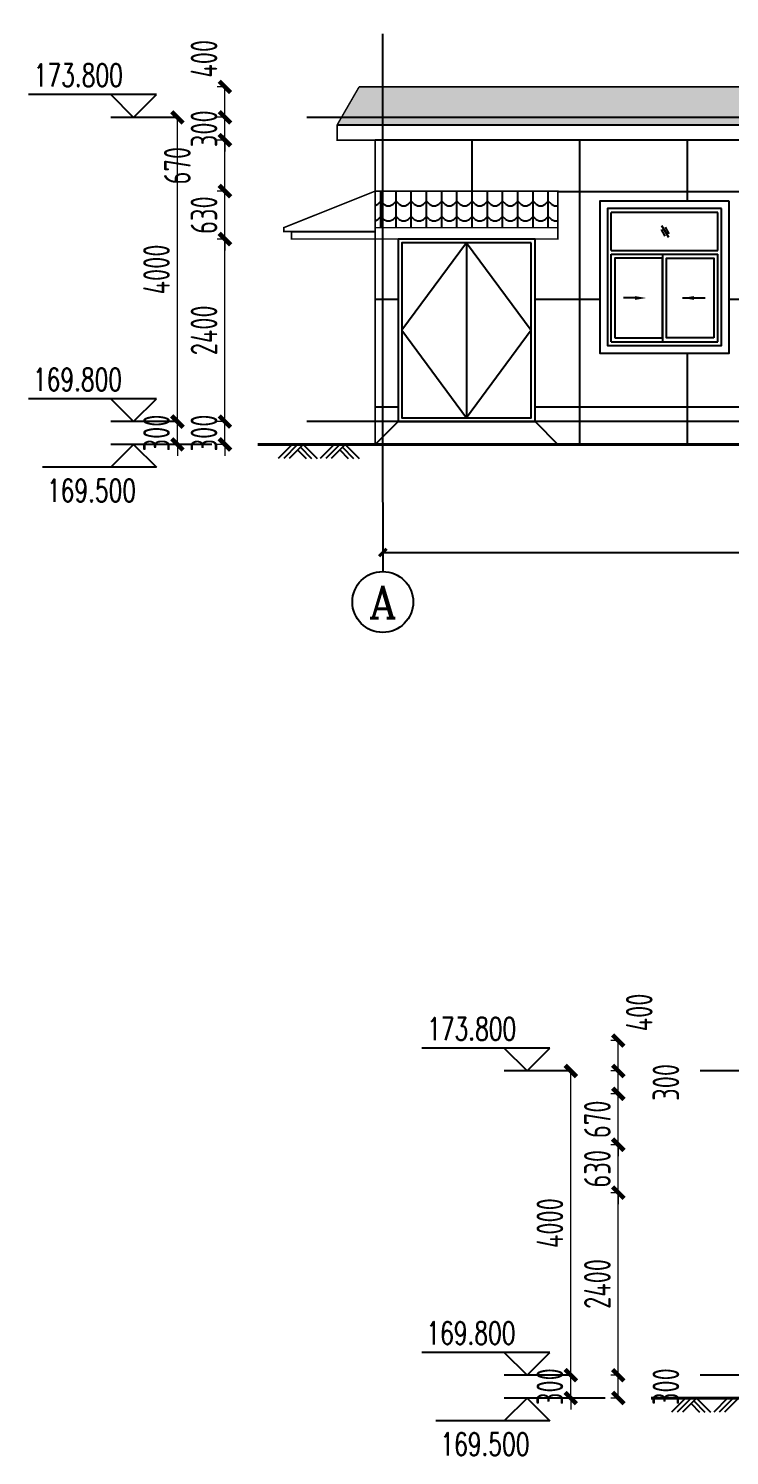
# Model space of a CAD drawing. Header units: inches. Extents: x -25354 to 45988, y -31419 to 5096.
# Drawn here: x -25354 to -16146, y -27769 to -9010 of the extents above; entities that cross this region are included whole.
import ezdxf
from ezdxf.enums import TextEntityAlignment as Align

# ---------------------------------------------------------------- set-up
doc = ezdxf.new("R2010")
doc.units = ezdxf.units.IN
doc.header["$MEASUREMENT"] = 0
doc.linetypes.add('DOTE', pattern=[2.42, 2, -0.2, 0.02, -0.2])
for name, color, linetype in [('AXIS', 3, 'Continuous'), ('AXIS_TEXT', 7, 'Continuous'), ('DIM_ELEV', 3, 'Continuous'), ('DOTE', 1, 'DOTE'), ('PUB_DIM', 3, 'Continuous'), ('TWT_DIM', 3, 'Continuous'), ('YHJ_立面_墙线中', 2, 'Continuous'), ('YHJ_符号', 3, 'Continuous'), ('YHJ_门窗框', 151, 'Continuous'), ('YHJ_门窗细线', 160, 'Continuous'), ('建筑-房间填充', 8, 'Continuous')]:
    doc.layers.add(name, color=color, linetype=linetype)
doc.styles.add('_TCH_AXIS', font='COMPLEX', dxfattribs={"bigfont": 'GBCBIG'})
doc.styles.add('_TCH_DIM', font='SIMPLEX', dxfattribs={"bigfont": 'GBCBIG'})
doc.styles.add('_TCH_DIM_T3', font='SIMPLEX', dxfattribs={"width": 0.705882, "bigfont": 'GBCBIG'})
doc.styles.add('COMPLEX', font='COMPLEX')
doc.styles.add('TSSD_REIN_T3', font='tssdeng.shx', dxfattribs={"width": 0.7, "bigfont": 'hztxt.shx'})
doc.styles.add('YH_TEXT', font='@YH2', dxfattribs={"width": 0.7, "bigfont": '@YH1'})
doc.dimstyles.new('_TCH_ARCH&&100', dxfattribs={"dimtxt": 350, "dimasz": 150, "dimexe": 100, "dimexo": 200, "dimgap": 100, "dimtad": 1, "dimdec": 0, "dimzin": 0, "dimdsep": 46, "dimtxsty": 'TSSD_REIN_T3', "dimblk": 'ARCHTICK', "dimcen": 0.09, "dimclrt": 7, "dimazin": 2, "dimtfac": 1, "dimtdec": 0, "dimtix": 1, "dimtmove": 2, "dimatfit": 3, "dimfxl": 1, "dimfxlon": 1, "dimtolj": 1, "dimtzin": 0, "dimlwd": 18, "dimlwe": 18, "dimarcsym": 0})
doc.dimstyles.new('_TWT_ARCH&&100', dxfattribs={"dimtxt": 297.5, "dimasz": 100, "dimexe": 250, "dimexo": 300, "dimgap": 126.25, "dimtad": 1, "dimdec": 0, "dimzin": 0, "dimdsep": 46, "dimtxsty": '_TCH_DIM_T3', "dimblk": 'ARCHTICK', "dimcen": 0.09, "dimclrt": 7, "dimazin": 2, "dimtfac": 1, "dimtdec": 0, "dimtix": 1, "dimtmove": 2, "dimatfit": 3, "dimfxl": 75, "dimtolj": 1, "dimtzin": 0, "dimarcsym": 0})
doc.dimstyles.new('YH_D_100', dxfattribs={"dimscale": 100, "dimtxt": 3, "dimasz": 1.5, "dimexe": 1.25, "dimexo": 1, "dimgap": 1.25, "dimtad": 1, "dimdec": 0, "dimzin": 0, "dimdsep": 46, "dimtxsty": 'YH_TEXT', "dimblk1": 'ARCHTICK', "dimblk2": 'ARCHTICK', "dimsah": 1, "dimcen": 0.09, "dimclrt": 7, "dimadec": 0, "dimazin": 0, "dimtfac": 1, "dimtdec": 0, "dimtix": 1, "dimtmove": 2, "dimatfit": 0, "dimfxl": 2, "dimtolj": 1, "dimtzin": 0, "dimarcsym": 0})
pattern_1 = [(90, (-2191760.7, -2689677.4), (-1414.215, 0), []), (180, (-2191760.7, -2689677.4), (-1e-13, -1414.215), [])]

# ---------------------------------------------------------------- blocks, each defined once
blk = doc.blocks.new('_ArchTick')
at = {"color": 0, "linetype": 'ByBlock', "const_width": 0.4}
blk.add_lwpolyline([(-0.5, -0.5), (0.5, 0.5)], dxfattribs=at)
blk = doc.blocks.new('玻璃')
at = {"layer": 'YHJ_符号'}
for p, q in [((122726, -123680), (122726, -123780)), ((122756, -123640), (122756, -123820)), ((122786, -123680), (122786, -123780))]:
    blk.add_line(p, q, dxfattribs=at)
blk = doc.blocks.new('HSGADGSGDSGDSF')
at = {"layer": 'YHJ_门窗框'}
blk.add_lwpolyline([(654970, 84413), (656770, 84413), (656770, 82013), (654970, 82013)], close=True, dxfattribs=at)
at = {"layer": 'YHJ_门窗细线'}
blk.add_line((655870, 84363), (655870, 82063), dxfattribs=at)
blk.add_lwpolyline([(655020, 84363), (656720, 84363), (656720, 82063), (655020, 82063)], close=True, dxfattribs=at)
for points in [[(655870, 84363), (655020, 83213), (655870, 82063)], [(655870, 84363), (656720, 83213), (655870, 82063)]]:
    blk.add_lwpolyline(points, dxfattribs=at)
blk = doc.blocks.new('*D92')
at = {"layer": 'Defpoints', "color": 0, "transparency": 16777216}
for p in [(-17606, -26714), (-16795, -26714), (-16795, -27014)]:
    blk.add_point(p, dxfattribs=at)
at = {"layer": 'PUB_DIM', "color": 0, "lineweight": 18, "transparency": 16777216}
for p, q in [((-17605, -26714), (-17706, -26714)), ((-17606, -27014), (-17606, -26714)), ((-17605, -27014), (-17706, -27014))]:
    blk.add_line(p, q, dxfattribs=at)
at = {"layer": 'PUB_DIM', "color": 0, "lineweight": 18, "transparency": 16777216, "xscale": 150, "yscale": 150, "zscale": 150}
for p, rotation in [((-17606, -26714), 90), ((-17606, -27014), 270)]:
    blk.add_blockref('_ArchTick', p, dxfattribs=dict(at, rotation=rotation))
at = {"layer": 'PUB_DIM', "color": 7, "transparency": 16777216, "insert": (-16981, -26864), "char_height": 350, "attachment_point": 5, "rotation": 90, "style": 'TSSD_REIN_T3'}
blk.add_mtext('\\A1;300', dxfattribs=at)
blk = doc.blocks.new('*D93')
at = {"layer": 'Defpoints', "color": 0, "transparency": 16777216}
for p in [(-17606, -24314), (-16795, -24314), (-16795, -26714)]:
    blk.add_point(p, dxfattribs=at)
at = {"layer": 'PUB_DIM', "color": 0, "lineweight": 18, "transparency": 16777216}
for p, q in [((-17605, -24314), (-17706, -24314)), ((-17606, -26714), (-17606, -24314)), ((-17605, -26714), (-17706, -26714))]:
    blk.add_line(p, q, dxfattribs=at)
at = {"layer": 'PUB_DIM', "color": 0, "lineweight": 18, "transparency": 16777216, "xscale": 150, "yscale": 150, "zscale": 150}
for p, rotation in [((-17606, -24314), 90), ((-17606, -26714), 270)]:
    blk.add_blockref('_ArchTick', p, dxfattribs=dict(at, rotation=rotation))
at = {"layer": 'PUB_DIM', "color": 7, "transparency": 16777216, "insert": (-17881, -25514), "char_height": 350, "attachment_point": 5, "rotation": 90, "style": 'TSSD_REIN_T3'}
blk.add_mtext('\\A1;2400', dxfattribs=at)
blk = doc.blocks.new('*D94')
at = {"layer": 'Defpoints', "color": 0, "transparency": 16777216}
for p in [(-17606, -23684), (-16795, -23684), (-16795, -24314)]:
    blk.add_point(p, dxfattribs=at)
at = {"layer": 'PUB_DIM', "color": 0, "lineweight": 18, "transparency": 16777216}
for p, q in [((-17606, -23684), (-17606, -23534)), ((-17605, -23684), (-17706, -23684)), ((-17606, -24314), (-17606, -23684)), ((-17605, -24314), (-17706, -24314)), ((-17606, -24314), (-17606, -24464))]:
    blk.add_line(p, q, dxfattribs=at)
at = {"layer": 'PUB_DIM', "color": 0, "lineweight": 18, "transparency": 16777216, "xscale": 150, "yscale": 150, "zscale": 150}
for p, rotation in [((-17606, -23684), 270), ((-17606, -24314), 90)]:
    blk.add_blockref('_ArchTick', p, dxfattribs=dict(at, rotation=rotation))
at = {"layer": 'PUB_DIM', "color": 7, "transparency": 16777216, "insert": (-17881, -23999), "char_height": 350, "attachment_point": 5, "rotation": 90, "style": 'TSSD_REIN_T3'}
blk.add_mtext('\\A1;630', dxfattribs=at)
blk = doc.blocks.new('*D95')
at = {"layer": 'Defpoints', "color": 0, "transparency": 16777216}
for p in [(-17606, -23014), (-16795, -23014), (-16795, -23684)]:
    blk.add_point(p, dxfattribs=at)
at = {"layer": 'PUB_DIM', "color": 0, "lineweight": 18, "transparency": 16777216}
for p, q in [((-17606, -23014), (-17606, -22864)), ((-17605, -23014), (-17706, -23014)), ((-17606, -23684), (-17606, -23014)), ((-17605, -23684), (-17706, -23684)), ((-17606, -23684), (-17606, -23834))]:
    blk.add_line(p, q, dxfattribs=at)
at = {"layer": 'PUB_DIM', "color": 0, "lineweight": 18, "transparency": 16777216, "xscale": 150, "yscale": 150, "zscale": 150}
for p, rotation in [((-17606, -23014), 270), ((-17606, -23684), 90)]:
    blk.add_blockref('_ArchTick', p, dxfattribs=dict(at, rotation=rotation))
at = {"layer": 'PUB_DIM', "color": 7, "transparency": 16777216, "insert": (-17881, -23349), "char_height": 350, "attachment_point": 5, "rotation": 90, "style": 'TSSD_REIN_T3'}
blk.add_mtext('\\A1;670', dxfattribs=at)
blk = doc.blocks.new('*D96')
at = {"layer": 'Defpoints', "color": 0, "transparency": 16777216}
for p in [(-17606, -22714), (-16795, -22714), (-16795, -23014)]:
    blk.add_point(p, dxfattribs=at)
at = {"layer": 'PUB_DIM', "color": 0, "lineweight": 18, "transparency": 16777216}
for p, q in [((-17605, -22714), (-17706, -22714)), ((-17606, -23014), (-17606, -22714)), ((-17605, -23014), (-17706, -23014))]:
    blk.add_line(p, q, dxfattribs=at)
at = {"layer": 'PUB_DIM', "color": 0, "lineweight": 18, "transparency": 16777216, "xscale": 150, "yscale": 150, "zscale": 150}
for p, rotation in [((-17606, -22714), 90), ((-17606, -23014), 270)]:
    blk.add_blockref('_ArchTick', p, dxfattribs=dict(at, rotation=rotation))
at = {"layer": 'PUB_DIM', "color": 7, "transparency": 16777216, "insert": (-16981, -22864), "char_height": 350, "attachment_point": 5, "rotation": 90, "style": 'TSSD_REIN_T3'}
blk.add_mtext('\\A1;300', dxfattribs=at)
blk = doc.blocks.new('*D97')
at = {"layer": 'Defpoints', "color": 0, "transparency": 16777216}
for p in [(-17606, -22314), (-16795, -22314), (-16795, -22714)]:
    blk.add_point(p, dxfattribs=at)
at = {"layer": 'PUB_DIM', "color": 0, "lineweight": 18, "transparency": 16777216}
for p, q in [((-17605, -22314), (-17706, -22314)), ((-17606, -22714), (-17606, -22314)), ((-17605, -22714), (-17706, -22714))]:
    blk.add_line(p, q, dxfattribs=at)
at = {"layer": 'PUB_DIM', "color": 0, "lineweight": 18, "transparency": 16777216, "xscale": 150, "yscale": 150, "zscale": 150}
for p, rotation in [((-17606, -22314), 90), ((-17606, -22714), 270)]:
    blk.add_blockref('_ArchTick', p, dxfattribs=dict(at, rotation=rotation))
at = {"layer": 'PUB_DIM', "color": 7, "transparency": 16777216, "insert": (-17331, -21944), "char_height": 350, "attachment_point": 5, "rotation": 90, "style": 'TSSD_REIN_T3'}
blk.add_mtext('\\A1;400', dxfattribs=at)
blk = doc.blocks.new('*D100')
at = {"layer": 'Defpoints', "color": 0, "transparency": 16777216}
for p in [(-18230, -26714), (-17095, -26714), (-17095, -27014)]:
    blk.add_point(p, dxfattribs=at)
at = {"layer": 'PUB_DIM', "color": 0, "lineweight": 18, "transparency": 16777216}
for p, q in [((-18230, -26714), (-18230, -26564)), ((-18229, -26714), (-18330, -26714)), ((-18230, -27014), (-18230, -26714)), ((-18229, -27014), (-18330, -27014)), ((-18230, -27014), (-18230, -27164))]:
    blk.add_line(p, q, dxfattribs=at)
at = {"layer": 'PUB_DIM', "color": 0, "lineweight": 18, "transparency": 16777216, "xscale": 150, "yscale": 150, "zscale": 150}
for p, rotation in [((-18230, -26714), 270), ((-18230, -27014), 90)]:
    blk.add_blockref('_ArchTick', p, dxfattribs=dict(at, rotation=rotation))
at = {"layer": 'PUB_DIM', "color": 7, "transparency": 16777216, "insert": (-18505, -26864), "char_height": 350, "attachment_point": 5, "rotation": 90, "style": 'TSSD_REIN_T3'}
blk.add_mtext('\\A1;300', dxfattribs=at)
blk = doc.blocks.new('*D101')
at = {"layer": 'Defpoints', "color": 0, "transparency": 16777216}
for p in [(-18230, -22714), (-17095, -22714), (-17095, -26714)]:
    blk.add_point(p, dxfattribs=at)
at = {"layer": 'PUB_DIM', "color": 0, "lineweight": 18, "transparency": 16777216}
for p, q in [((-18229, -22714), (-18330, -22714)), ((-18230, -26714), (-18230, -22714)), ((-18229, -26714), (-18330, -26714))]:
    blk.add_line(p, q, dxfattribs=at)
at = {"layer": 'PUB_DIM', "color": 0, "lineweight": 18, "transparency": 16777216, "xscale": 150, "yscale": 150, "zscale": 150}
for p, rotation in [((-18230, -22714), 90), ((-18230, -26714), 270)]:
    blk.add_blockref('_ArchTick', p, dxfattribs=dict(at, rotation=rotation))
at = {"layer": 'PUB_DIM', "color": 7, "transparency": 16777216, "insert": (-18505, -24714), "char_height": 350, "attachment_point": 5, "rotation": 90, "style": 'TSSD_REIN_T3'}
blk.add_mtext('\\A1;4000', dxfattribs=at)
blk = doc.blocks.new('*D102')
at = {"layer": 'Defpoints', "color": 0, "transparency": 16777216}
for p in [(-20700, -15641), (-3000, -15641), (-3000, -15898)]:
    blk.add_point(p, dxfattribs=at)
at = {"layer": 'TWT_DIM', "color": 0, "lineweight": -2, "transparency": 16777216}
for p, q in [((-20700, -15898), (-3000, -15898)), ((-20700, -15941), (-20700, -16148)), ((-3000, -15941), (-3000, -16148))]:
    blk.add_line(p, q, dxfattribs=at)
at = {"layer": 'TWT_DIM', "color": 0, "lineweight": -2, "transparency": 16777216, "xscale": 100, "yscale": 100, "zscale": 100, "rotation": 180}
blk.add_blockref('_ArchTick', (-20700, -15898), dxfattribs=at)
at = {"layer": 'TWT_DIM', "color": 0, "lineweight": -2, "transparency": 16777216, "xscale": 100, "yscale": 100, "zscale": 100}
blk.add_blockref('_ArchTick', (-3000, -15898), dxfattribs=at)
at = {"layer": 'TWT_DIM', "color": 7, "transparency": 16777216, "insert": (-11850, -15623), "char_height": 297.5, "attachment_point": 5, "style": '_TCH_DIM_T3'}
blk.add_mtext('\\A1;17700', dxfattribs=at)
blk = doc.blocks.new('_AXISO')
blk.add_circle((0, 0), 0.5)
at = {"layer": 'AXIS_TEXT', "style": 'COMPLEX', "width": 1.041667}
blk.add_attdef('A', text='', height=0.56, dxfattribs=at).set_placement((-0.25, -0.28), (0.25, -0.28), align=Align.FIT)
blk = doc.blocks.new('*D109')
at = {"layer": 'Defpoints', "color": 0, "transparency": 16777216}
for p in [(-22774, -14177), (-21963, -14177), (-21963, -14477)]:
    blk.add_point(p, dxfattribs=at)
at = {"layer": 'PUB_DIM', "color": 0, "lineweight": 18, "transparency": 16777216}
for p, q in [((-22774, -14177), (-22774, -14027)), ((-22773, -14177), (-22874, -14177)), ((-22774, -14477), (-22774, -14177)), ((-22773, -14477), (-22874, -14477)), ((-22774, -14477), (-22774, -14627))]:
    blk.add_line(p, q, dxfattribs=at)
at = {"layer": 'PUB_DIM', "color": 0, "lineweight": 18, "transparency": 16777216, "xscale": 150, "yscale": 150, "zscale": 150}
for p, rotation in [((-22774, -14177), 270), ((-22774, -14477), 90)]:
    blk.add_blockref('_ArchTick', p, dxfattribs=dict(at, rotation=rotation))
at = {"layer": 'PUB_DIM', "color": 7, "transparency": 16777216, "insert": (-23049, -14327), "char_height": 350, "attachment_point": 5, "rotation": 90, "style": 'TSSD_REIN_T3'}
blk.add_mtext('\\A1;300', dxfattribs=at)
blk = doc.blocks.new('*D110')
at = {"layer": 'Defpoints', "color": 0, "transparency": 16777216}
for p in [(-22774, -11777), (-21963, -11777), (-21963, -14177)]:
    blk.add_point(p, dxfattribs=at)
at = {"layer": 'PUB_DIM', "color": 0, "lineweight": 18, "transparency": 16777216}
for p, q in [((-22773, -11777), (-22874, -11777)), ((-22774, -14177), (-22774, -11777)), ((-22773, -14177), (-22874, -14177))]:
    blk.add_line(p, q, dxfattribs=at)
at = {"layer": 'PUB_DIM', "color": 0, "lineweight": 18, "transparency": 16777216, "xscale": 150, "yscale": 150, "zscale": 150}
for p, rotation in [((-22774, -11777), 90), ((-22774, -14177), 270)]:
    blk.add_blockref('_ArchTick', p, dxfattribs=dict(at, rotation=rotation))
at = {"layer": 'PUB_DIM', "color": 7, "transparency": 16777216, "insert": (-23049, -12977), "char_height": 350, "attachment_point": 5, "rotation": 90, "style": 'TSSD_REIN_T3'}
blk.add_mtext('\\A1;2400', dxfattribs=at)
blk = doc.blocks.new('*D111')
at = {"layer": 'Defpoints', "color": 0, "transparency": 16777216}
for p in [(-22774, -11147), (-21963, -11147), (-21963, -11777)]:
    blk.add_point(p, dxfattribs=at)
at = {"layer": 'PUB_DIM', "color": 0, "lineweight": 18, "transparency": 16777216}
for p, q in [((-22774, -11147), (-22774, -10997)), ((-22773, -11147), (-22874, -11147)), ((-22774, -11777), (-22774, -11147)), ((-22773, -11777), (-22874, -11777)), ((-22774, -11777), (-22774, -11927))]:
    blk.add_line(p, q, dxfattribs=at)
at = {"layer": 'PUB_DIM', "color": 0, "lineweight": 18, "transparency": 16777216, "xscale": 150, "yscale": 150, "zscale": 150}
for p, rotation in [((-22774, -11147), 270), ((-22774, -11777), 90)]:
    blk.add_blockref('_ArchTick', p, dxfattribs=dict(at, rotation=rotation))
at = {"layer": 'PUB_DIM', "color": 7, "transparency": 16777216, "insert": (-23049, -11462), "char_height": 350, "attachment_point": 5, "rotation": 90, "style": 'TSSD_REIN_T3'}
blk.add_mtext('\\A1;630', dxfattribs=at)
blk = doc.blocks.new('*D112')
at = {"layer": 'Defpoints', "color": 0, "transparency": 16777216}
for p in [(-22774, -10477), (-21963, -10477), (-21963, -11147)]:
    blk.add_point(p, dxfattribs=at)
at = {"layer": 'PUB_DIM', "color": 0, "lineweight": 18, "transparency": 16777216}
for p, q in [((-22773, -10477), (-22874, -10477)), ((-22774, -11147), (-22774, -10477)), ((-22773, -11147), (-22874, -11147))]:
    blk.add_line(p, q, dxfattribs=at)
at = {"layer": 'PUB_DIM', "color": 0, "lineweight": 18, "transparency": 16777216, "xscale": 150, "yscale": 150, "zscale": 150}
for p, rotation in [((-22774, -10477), 90), ((-22774, -11147), 270)]:
    blk.add_blockref('_ArchTick', p, dxfattribs=dict(at, rotation=rotation))
at = {"layer": 'PUB_DIM', "color": 7, "transparency": 16777216, "insert": (-23399, -10812), "char_height": 350, "attachment_point": 5, "rotation": 90, "style": 'TSSD_REIN_T3'}
blk.add_mtext('\\A1;670', dxfattribs=at)
blk = doc.blocks.new('*D113')
at = {"layer": 'Defpoints', "color": 0, "transparency": 16777216}
for p in [(-22774, -10177), (-21963, -10177), (-21963, -10477)]:
    blk.add_point(p, dxfattribs=at)
at = {"layer": 'PUB_DIM', "color": 0, "lineweight": 18, "transparency": 16777216}
for p, q in [((-22774, -10177), (-22774, -10027)), ((-22773, -10177), (-22874, -10177)), ((-22774, -10477), (-22774, -10177)), ((-22773, -10477), (-22874, -10477)), ((-22774, -10477), (-22774, -10627))]:
    blk.add_line(p, q, dxfattribs=at)
at = {"layer": 'PUB_DIM', "color": 0, "lineweight": 18, "transparency": 16777216, "xscale": 150, "yscale": 150, "zscale": 150}
for p, rotation in [((-22774, -10177), 270), ((-22774, -10477), 90)]:
    blk.add_blockref('_ArchTick', p, dxfattribs=dict(at, rotation=rotation))
at = {"layer": 'PUB_DIM', "color": 7, "transparency": 16777216, "insert": (-23049, -10327), "char_height": 350, "attachment_point": 5, "rotation": 90, "style": 'TSSD_REIN_T3'}
blk.add_mtext('\\A1;300', dxfattribs=at)
blk = doc.blocks.new('*D114')
at = {"layer": 'Defpoints', "color": 0, "transparency": 16777216}
for p in [(-22774, -9777), (-21963, -9777), (-21963, -10177)]:
    blk.add_point(p, dxfattribs=at)
at = {"layer": 'PUB_DIM', "color": 0, "lineweight": 18, "transparency": 16777216}
for p, q in [((-22773, -9777), (-22874, -9777)), ((-22774, -10177), (-22774, -9777)), ((-22773, -10177), (-22874, -10177))]:
    blk.add_line(p, q, dxfattribs=at)
at = {"layer": 'PUB_DIM', "color": 0, "lineweight": 18, "transparency": 16777216, "xscale": 150, "yscale": 150, "zscale": 150}
for p, rotation in [((-22774, -9777), 90), ((-22774, -10177), 270)]:
    blk.add_blockref('_ArchTick', p, dxfattribs=dict(at, rotation=rotation))
at = {"layer": 'PUB_DIM', "color": 7, "transparency": 16777216, "insert": (-23049, -9407), "char_height": 350, "attachment_point": 5, "rotation": 90, "style": 'TSSD_REIN_T3'}
blk.add_mtext('\\A1;400', dxfattribs=at)
blk = doc.blocks.new('*D117')
at = {"layer": 'Defpoints', "color": 0, "transparency": 16777216}
for p in [(-23398, -14177), (-22263, -14177), (-22263, -14477)]:
    blk.add_point(p, dxfattribs=at)
at = {"layer": 'PUB_DIM', "color": 0, "lineweight": 18, "transparency": 16777216}
for p, q in [((-23398, -14177), (-23398, -14027)), ((-23397, -14177), (-23498, -14177)), ((-23398, -14477), (-23398, -14177)), ((-23397, -14477), (-23498, -14477)), ((-23398, -14477), (-23398, -14627))]:
    blk.add_line(p, q, dxfattribs=at)
at = {"layer": 'PUB_DIM', "color": 0, "lineweight": 18, "transparency": 16777216, "xscale": 150, "yscale": 150, "zscale": 150}
for p, rotation in [((-23398, -14177), 270), ((-23398, -14477), 90)]:
    blk.add_blockref('_ArchTick', p, dxfattribs=dict(at, rotation=rotation))
at = {"layer": 'PUB_DIM', "color": 7, "transparency": 16777216, "insert": (-23673, -14327), "char_height": 350, "attachment_point": 5, "rotation": 90, "style": 'TSSD_REIN_T3'}
blk.add_mtext('\\A1;300', dxfattribs=at)
blk = doc.blocks.new('*D118')
at = {"layer": 'Defpoints', "color": 0, "transparency": 16777216}
for p in [(-23398, -10177), (-22263, -10177), (-22263, -14177)]:
    blk.add_point(p, dxfattribs=at)
at = {"layer": 'PUB_DIM', "color": 0, "lineweight": 18, "transparency": 16777216}
for p, q in [((-23397, -10177), (-23498, -10177)), ((-23398, -14177), (-23398, -10177)), ((-23397, -14177), (-23498, -14177))]:
    blk.add_line(p, q, dxfattribs=at)
at = {"layer": 'PUB_DIM', "color": 0, "lineweight": 18, "transparency": 16777216, "xscale": 150, "yscale": 150, "zscale": 150}
for p, rotation in [((-23398, -10177), 90), ((-23398, -14177), 270)]:
    blk.add_blockref('_ArchTick', p, dxfattribs=dict(at, rotation=rotation))
at = {"layer": 'PUB_DIM', "color": 7, "transparency": 16777216, "insert": (-23673, -12177), "char_height": 350, "attachment_point": 5, "rotation": 90, "style": 'TSSD_REIN_T3'}
blk.add_mtext('\\A1;4000', dxfattribs=at)
blk = doc.blocks.new('GHAFGAGADGSAD')
at = {"layer": 'YHJ_符号'}
blk.add_lwpolyline([(630000, 83598), (630150, 83598)], dxfattribs=at)
blk.add_solid([(630000, 83573), (629850, 83598), (630000, 83623)], dxfattribs=at)
at = {"layer": 'YHJ_门窗框'}
blk.add_lwpolyline([(628862, 84773), (630362, 84773), (630362, 82973), (628862, 82973)], close=True, dxfattribs=at)
at = {"layer": 'YHJ_门窗细线'}
for p, q in [((628912, 84223), (628912, 84723)), ((630312, 84223), (630312, 84723)), ((630312, 84223), (628912, 84223)), ((628912, 83023), (628912, 84173)), ((630312, 84173), (628912, 84173)), ((629637, 84173), (629637, 83023)), ((630312, 83023), (630312, 84173))]:
    blk.add_line(p, q, dxfattribs=at)
for points in [[(628912, 84723), (630312, 84723)], [(630312, 83023), (628912, 83023)]]:
    blk.add_lwpolyline(points, dxfattribs=at)
for points in [[(628962, 83073), (629587, 83073), (629587, 84123), (628962, 84123)], [(630262, 83073), (629637, 83073), (629637, 84123), (630262, 84123)]]:
    blk.add_lwpolyline(points, close=True, dxfattribs=at)
at = {"layer": 'YHJ_符号', "extrusion": (0, 0, -1), "xscale": -1, "zscale": -1, "rotation": 210.0000000001262}
blk.add_blockref('玻璃', (-674046, -84062), dxfattribs=at)
at = {"layer": 'YHJ_符号'}
blk.add_leader([(629375, 83598), (629075, 83598)], dimstyle='YH_D_100', override={"dimgap": 1.2, "dimtad": 0}, dxfattribs=at)

msp = doc.modelspace()

# ---------------------------------------------------------------- hatches: boundary and pattern name
h = msp.add_hatch()
h.set_pattern_fill('多孔材料', color=8, scale=500, angle=45)
h.set_pattern_definition(pattern_1)
h.paths.add_polyline_path([(-20500.1, -11777.2), (-20700.1, -11777.2), (-20700.1, -14177.2), (-20500.1, -14177.2)])
h.paths.add_polyline_path([(-20700.1, -11777.2), (-20800.1, -11777.2), (-20800.1, -14177.2), (-20700.1, -14177.2)])
h.paths.add_polyline_path([(-20700.1, -14177.2), (-20800.1, -14177.2), (-20800.1, -14477.2), (-20700.1, -14377.2)])
h.paths.add_polyline_path([(-20500.1, -14177.2), (-20700.1, -14177.2), (-20700.1, -14377.2)])
h.paths.add_polyline_path([(-20700.1, -10477.2), (-20800.1, -10477.2), (-20800.1, -11147.2), (-20700.1, -11147.2)])
h.paths.add_polyline_path([(-5200.1, -14177.2), (-18700.1, -14177.2), (-18400.1, -14477.2), (-5500.1, -14477.2)])
h.paths.add_polyline_path([(-3000.1, -14177.2), (-3400.1, -14177.2), (-3100.1, -14477.2), (-3000.1, -14477.2)])
h.paths.add_polyline_path([(-2900.1, -14177.2), (-3000.1, -14177.2), (-3000.1, -14477.2), (-2900.1, -14477.2)])
h.paths.add_polyline_path([(-2900.1, -10477.2), (-3000.1, -10477.2), (-3000.1, -14177.2), (-2900.1, -14177.2)])
h = msp.add_hatch()
h.set_pattern_fill('多孔材料', color=8, scale=500, angle=45)
h.set_pattern_definition(pattern_1)
h.paths.add_polyline_path([(-5200.1, -14177.2), (-5200.1, -11777.2), (-5500.1, -11777.2), (-5500.1, -11627.2), (-5500.1, -11147.2), (-3100.1, -11147.2), (-3100.1, -11627.2), (-3100.1, -11627.2), (-3100.1, -11777.2), (-3400.1, -11777.2), (-3400.1, -14177.2), (-3000.1, -14177.2), (-3000.1, -10477.2), (-8792.8, -10477.2), (-8792.8, -10685.6, -1), (-8792.8, -10725.6, -1), (-8792.8, -10685.6), (-8792.8, -10477.2), (-20700.1, -10477.2), (-20700.1, -11147.2), (-18400.1, -11147.2), (-18400.1, -11677.2), (-18400.1, -11777.2), (-18700.1, -11777.2), (-18700.1, -14177.2)])
h.paths.add_polyline_path([(-16150.1, -11277.2), (-17850.1, -11277.2), (-17850.1, -13277.2), (-16150.1, -13277.2)], flags=16)
h.paths.add_polyline_path([(-12800.1, -11277.2), (-10800.1, -11277.2), (-10800.1, -13277.2), (-12800.1, -13277.2)], flags=16)
h.paths.add_polyline_path([(-7600.1, -11277.2), (-5600.1, -11277.2), (-5600.1, -13277.2), (-7600.1, -13277.2)], flags=16)
at = {"layer": '建筑-房间填充'}
h = msp.add_hatch(dxfattribs=at)
h.set_pattern_fill('弯瓦屋面', color=144, scale=100)
h.set_pattern_definition([(0, (-666370.46, -96189.77), (200, 200), [40, -160]), (45, (-666290.46, -96169.77), (2e-14, 200), [56.56854, -226.27417]), (90, (-666250.46, -96129.77), (-200, 200), [200]), (135, (-666210.46, -96169.77), (-200, 2e-14), [56.56854, -226.27417]), (26.565051, (-666330.46, -96189.77), (200, 2e-07), [44.72, -402.493595]), (333.434949, (-666210.46, -96169.77), (200, -2e-07), [44.72, -402.493595])])
h.paths.add_polyline_path([(-3200.1, -9777.2), (-2888.8, -9777.2), (-2657.9, -10177.2), (-3200.1, -10177.2)])
h.paths.add_polyline_path([(-3200.1, -10177.2), (-2657.9, -10177.2), (-2600.1, -10277.2), (-3200.1, -10277.2)])
h.paths.add_polyline_path([(-19700.1, -9777.2), (-3200.1, -9777.2), (-3200.1, -10177.2), (-19700.1, -10177.2)])
h.paths.add_polyline_path([(-19700.1, -10177.2), (-3200.1, -10177.2), (-3200.1, -10277.2), (-19700.1, -10277.2)])
h.paths.add_polyline_path([(-21011.5, -9777.2), (-19700.1, -9777.2), (-19700.1, -10177.2), (-21242.4, -10177.2)])
h.paths.add_polyline_path([(-21242.4, -10177.2), (-19700.1, -10177.2), (-19700.1, -10277.2), (-21300.1, -10277.2)])
h = msp.add_hatch(dxfattribs=at)
h.set_pattern_fill('弯瓦屋面', color=144, scale=100)
h.set_pattern_definition([(0, (-1302445.96, -2915939.78), (200, 200), [40, -160]), (45, (-1302365.96, -2915919.78), (2e-14, 200), [56.568542, -226.27417]), (90, (-1302325.96, -2915879.78), (-200, 200), [200]), (135, (-1302285.96, -2915919.78), (-200, 2e-14), [56.568542, -226.27417]), (26.5650512, (-1302405.96, -2915939.78), (200, 2e-07), [44.72, -402.493595]), (333.4349488, (-1302285.96, -2915919.78), (200, -2e-07), [44.72, -402.493595])])
h.paths.add_polyline_path([(-20800.1, -11627.2), (-20800.1, -11147.2), (-18400.1, -11147.2), (-18400.1, -11627.2)])

# ---------------------------------------------------------------- linework, layer by layer
for p, q in [((-21890.7, -14477.2), (-22073.9, -14663.1)), ((-21818.8, -14477.2), (-22001.9, -14663.1)), ((-21746.9, -14477.2), (-21930, -14663.1)), ((-21818.8, -14550.2), (-21707.6, -14663.1)), ((-21782.8, -14513.7), (-21635.7, -14663.1)), ((-21746.9, -14477.2), (-21563.6, -14663.1)), ((-21337.8, -14477.2), (-21520.9, -14663.1)), ((-21265.8, -14477.2), (-21449, -14663.1)), ((-21193.9, -14477.2), (-21377, -14663.1)), ((-21265.8, -14550.2), (-21154.7, -14663.1)), ((-21229.9, -14513.7), (-21082.7, -14663.1)), ((-21193.9, -14477.2), (-21010.7, -14663.1)), ((-16722.5, -27013.6), (-16905.7, -27199.6)), ((-16650.6, -27013.6), (-16833.7, -27199.6)), ((-16578.7, -27013.6), (-16761.8, -27199.6)), ((-16650.6, -27086.7), (-16539.4, -27199.6)), ((-16614.6, -27050.1), (-16467.5, -27199.6)), ((-16578.7, -27013.6), (-16395.4, -27199.6)), ((-16169.6, -27013.6), (-16352.7, -27199.6)), ((-16097.6, -27013.6), (-16280.8, -27199.6)), ((-16025.7, -27013.6), (-16208.8, -27199.6))]:
    msp.add_line(p, q)
at = {"layer": 'AXIS'}
msp.add_line((-20700.1, -15240.8), (-20700.1, -16148.3), dxfattribs=at)
at = {"layer": 'DIM_ELEV'}
for p, q in [((-23673.7, -9877.2), (-25353.7, -9877.2)), ((-23973.7, -10177.2), (-24273.7, -9877.2)), ((-23973.7, -10177.2), (-23673.7, -9877.2)), ((-23397.8, -10177.2), (-24273.7, -10177.2)), ((-23673.7, -13877.2), (-25353.7, -13877.2)), ((-23973.7, -14177.2), (-24273.7, -13877.2)), ((-23973.7, -14177.2), (-23673.7, -13877.2)), ((-23397.8, -14177.2), (-24273.7, -14177.2)), ((-23973.7, -14477.2), (-24273.7, -14777.2)), ((-22947.3, -14477.2), (-24273.7, -14477.2)), ((-23973.7, -14477.2), (-23673.7, -14777.2)), ((-23673.7, -14777.2), (-25169.7, -14777.2)), ((-18505.5, -22413.6), (-20185.5, -22413.6)), ((-18805.5, -22713.6), (-19105.5, -22413.6)), ((-18805.5, -22713.6), (-18505.5, -22413.6)), ((-18229.6, -22713.6), (-19105.5, -22713.6)), ((-18505.5, -26413.6), (-20185.5, -26413.6)), ((-18805.5, -26713.6), (-19105.5, -26413.6)), ((-18805.5, -26713.6), (-18505.5, -26413.6)), ((-18229.6, -26713.6), (-19105.5, -26713.6)), ((-18805.5, -27013.6), (-19105.5, -27313.6)), ((-17779.1, -27013.6), (-19105.5, -27013.6)), ((-18805.5, -27013.6), (-18505.5, -27313.6)), ((-18505.5, -27313.6), (-20001.5, -27313.6))]:
    msp.add_line(p, q, dxfattribs=at)
for points in [[(-22184.6, -14477.2), (-20800.1, -14477.2)], [(-17016.4, -27013.6), (-15631.9, -27013.6)]]:
    msp.add_lwpolyline(points, dxfattribs=at)
at = {"layer": 'DOTE', "linetype": 'DOTE'}
for p, q in [((-20700.1, -15240.8), (-20700.1, -9077.2)), ((-2000.1, -10177.2), (-21700.1, -10177.2)), ((-2000.1, -14177.2), (-21700.1, -14177.2)), ((-7731.9, -22713.6), (-16531.9, -22713.6)), ((-7731.9, -26713.6), (-16531.9, -26713.6))]:
    msp.add_line(p, q, dxfattribs=at)
at = {"layer": 'YHJ_立面_墙线中', "lineweight": 25, "const_width": 20}
for points in [[(-20800.1, -10477.2), (-21300.1, -10477.2), (-21300.1, -10277.2), (-21011.5, -9777.2)], [(-2688.8, -9777.2), (-21011.5, -9777.2)], [(-20800.1, -14477.2), (-20800.1, -10477.2)], [(-20800.1, -11147.2), (-22000.1, -11627.2), (-22000.1, -11677.2), (-21900.1, -11677.2), (-21900.1, -11777.2), (-20800.1, -11777.2)], [(-18400.1, -11677.2), (-18400.1, -11147.2), (-20800.1, -11147.2), (-20800.1, -11677.2)]]:
    msp.add_lwpolyline(points, dxfattribs=at)
at = {"layer": 'YHJ_立面_墙线中'}
for points in [[(-21300.1, -10277.2), (-2400.1, -10277.2)], [(-2900.1, -10477.2), (-20800.1, -10477.2)], [(-21900.1, -11677.2), (-20800.1, -11677.2)], [(-20500.1, -14177.2), (-20800.1, -14477.2)], [(-18700.1, -14177.2), (-18400.1, -14477.2)]]:
    msp.add_lwpolyline(points, dxfattribs=at)
msp.add_lwpolyline([(-16150.1, -11277.2), (-17850.1, -11277.2), (-17850.1, -13277.2), (-16150.1, -13277.2)], close=True, dxfattribs=at)
at = {"layer": 'YHJ_立面_墙线中', "lineweight": 25, "const_width": 20}
msp.add_lwpolyline([(-18400.1, -11627.2), (-20800.1, -11627.2), (-20800.1, -11777.2), (-18400.1, -11777.2)], close=True, dxfattribs=at)
at = {"layer": 'YHJ_立面_墙线中', "lineweight": 40, "const_width": 40}
for points in [[(-1487.3, -14477.2), (-22342.6, -14477.2)], [(-7219.1, -27013.6), (-17174.4, -27013.6)]]:
    msp.add_lwpolyline(points, dxfattribs=at)

# ---------------------------------------------------------------- block references
at = {"layer": 'AXIS'}
ref = msp.add_blockref('_AXISO', (-20700.1, -16548.3), dxfattribs=dict(at, xscale=800, yscale=800, zscale=800))
ref.add_attrib('A', 'A', dxfattribs={"layer": 'AXIS_TEXT', "height": 425.2, "style": '_TCH_AXIS'}).set_placement((-20882.4, -16760.9), (-20517.9, -16760.9), align=Align.FIT)
at = {"layer": 'YHJ_立面_墙线中', "xscale": -1}
for name, p in [('GHAFGAGADGSAD', (612612, -96149.9)), ('HSGADGSGDSGDSF', (636270.2, -96189.8))]:
    msp.add_blockref(name, p, dxfattribs=at)

# ---------------------------------------------------------------- texts
at = {"layer": 'DIM_ELEV', "color": 7, "style": '_TCH_DIM', "width": 0.705882}
for s, p in [('173.800', (-25285.7, -9772.2)), ('169.800', (-25295.7, -13772.2)), ('169.500', (-25111.7, -15232.2)), ('173.800', (-20117.5, -22308.6)), ('169.800', (-20127.5, -26308.6)), ('169.500', (-19943.5, -27768.6))]:
    msp.add_text(s, height=297.5, dxfattribs=at).set_placement(p)

# ---------------------------------------------------------------- dimensions: what is measured, and where the dimension line sits
at = {"layer": 'PUB_DIM'}
for base, p1, p2, picture, middle in [((-22774.5, -9777.2), (-21962.8, -10177.2), (-21962.8, -9777.2), '*D114', (-23049.5, -9407.2)), ((-22774.5, -10477.2), (-21962.8, -11147.2), (-21962.8, -10477.2), '*D112', (-23399.5, -10812.2)), ((-17606.3, -22313.6), (-16794.6, -22713.6), (-16794.6, -22313.6), '*D97', (-17331.3, -21943.6)), ((-17606.3, -22713.6), (-16794.6, -23013.6), (-16794.6, -22713.6), '*D96', (-16981.3, -22863.6)), ((-17606.3, -26713.6), (-16794.6, -27013.6), (-16794.6, -26713.6), '*D92', (-16981.3, -26863.6))]:
    dim = msp.add_linear_dim(base=base, p1=p1, p2=p2, angle=90, dimstyle='_TCH_ARCH&&100', dxfattribs=at)
    dim.commit()
    dim.dimension.update_dxf_attribs({"geometry": picture, "text_midpoint": middle, "dimtype": 161})
for p1, p2, distance, picture, middle in [((-21962.8, -10477.2), (-21962.8, -10177.2), 811.6, '*D113', (-23049.5, -10327.2)), ((-22262.8, -14177.2), (-22262.8, -10177.2), 1135, '*D118', (-23672.8, -12177.2)), ((-21962.8, -11777.2), (-21962.8, -11147.2), 811.6, '*D111', (-23049.5, -11462.2)), ((-21962.8, -14177.2), (-21962.8, -11777.2), 811.6, '*D110', (-23049.5, -12977.2)), ((-22262.8, -14477.2), (-22262.8, -14177.2), 1135, '*D117', (-23672.8, -14327.2)), ((-21962.8, -14477.2), (-21962.8, -14177.2), 811.6, '*D109', (-23049.5, -14327.2)), ((-17094.6, -26713.6), (-17094.6, -22713.6), 1135, '*D101', (-18504.6, -24713.6)), ((-16794.6, -23683.6), (-16794.6, -23013.6), 811.6, '*D95', (-17881.3, -23348.6)), ((-16794.6, -24313.6), (-16794.6, -23683.6), 811.6, '*D94', (-17881.3, -23998.6)), ((-16794.6, -26713.6), (-16794.6, -24313.6), 811.6, '*D93', (-17881.3, -25513.6)), ((-17094.6, -27013.6), (-17094.6, -26713.6), 1135, '*D100', (-18504.6, -26863.6))]:
    dim = msp.add_aligned_dim(p1=p1, p2=p2, distance=distance, dimstyle='_TCH_ARCH&&100', dxfattribs=at)
    dim.commit()
    dim.dimension.update_dxf_attribs({"geometry": picture, "text_midpoint": middle})
at = {"layer": 'TWT_DIM'}
dim = msp.add_aligned_dim(p1=(-20700.1, -15640.8), p2=(-3000.1, -15640.8), distance=-257.5, dimstyle='_TWT_ARCH&&100', dxfattribs=at)
dim.commit()
dim.dimension.update_dxf_attribs({"geometry": '*D102', "text_midpoint": (-11850.1, -15623.3)})

doc.saveas('drawing.dxf')
